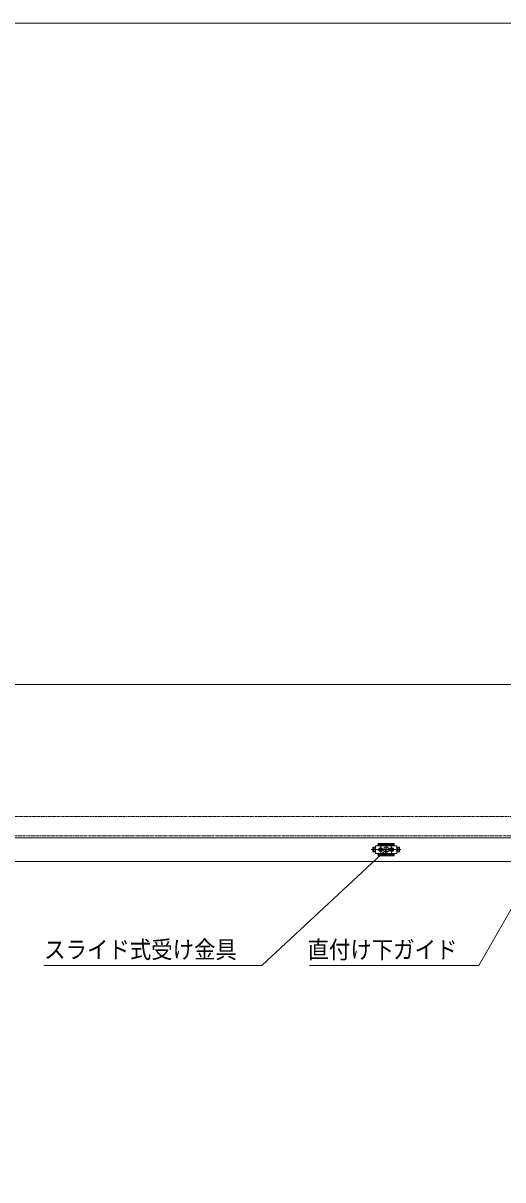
# Model space of a CAD drawing. Units: millimetres, scale not verified. Extents: x -6062 to 6062, y -3045 to 3045.
# Drawn here: x -4260 to -3365, y 612 to 2770 of the extents above; entities that cross this region are included whole.
import ezdxf
from ezdxf.enums import TextEntityAlignment as Align

# ---------------------------------------------------------------- set-up
doc = ezdxf.new("R2010")
doc.units = ezdxf.units.MM
doc.header["$LTSCALE"] = 20
doc.linetypes.add('DOUBLE_CHAIN1', pattern=[8.8, 5, -1, 0.6, -0.6, 0.6, -1])
for name, color, linetype, lineweight in [('0-0_3一般', 7, 'Continuous', 9), ('0-1_2寸法-1', 7, 'Continuous', 9), ('0-3_2寸法-3', 7, 'Continuous', 9), ('0-5_1図面枠', 7, 'Continuous', 9)]:
    doc.layers.add(name, color=color, linetype=linetype, lineweight=lineweight)
doc.styles.add('ＭＳ ゴシック', font='')
doc.styles.get('ＭＳ ゴシック').set_extended_font_data('MS Gothic')

# ---------------------------------------------------------------- blocks, each defined once
blk = doc.blocks.new('グループ-39')
at = {"layer": '0-0_3一般'}
for p, q in [((-36398, 24641.9), (-36300, 24641.9)), ((-36398, 24471.9), (-36398, 24641.9)), ((-36398, 24631.9), (-36398, 24481.9)), ((-36300, 24641.9), (-36388, 24641.9)), ((-36374, 24641.9), (-36374, 24471.9)), ((-36328, 24641.9), (-36328, 24471.9)), ((-36324, 24471.9), (-36324, 24641.9)), ((-36280, 24696.9), (-36300, 24676.9)), ((-36300, 24696.9), (-36300, 24641.9)), ((-36210, 24696.9), (-36300, 24696.9)), ((-36300, 24416.9), (-36300, 24696.9)), ((-36300, 24641.9), (-36300, 24686.9)), ((-36300, 24471.9), (-36300, 24641.9)), ((-36290, 24696.9), (-35510, 24696.9)), ((-36200, 24756.1), (-36200, 24776.7)), ((-36200, 24756.1), (-36200, 24706.9)), ((-35600, 24733.9), (-36200, 24733.9)), ((-35610, 24786.7), (-36190, 24786.7)), ((-35610, 24766.1), (-36190, 24766.1)), ((-36100, 24433.9), (-36100, 24678.3)), ((-36100, 24661.9), (-36100, 24451.9)), ((-36100, 24633.4), (-36100, 24481.5)), ((-35900, 24805.4), (-35900, 24309.2)), ((-35900, 24714.2), (-35900, 24393.1)), ((-35700, 24433.9), (-35700, 24678.3)), ((-35700, 24661.9), (-35700, 24451.9)), ((-35600, 24766.1), (-35600, 24776.7)), ((-35600, 24756.1), (-35600, 24766.1)), ((-35600, 24706.9), (-35600, 24756.1)), ((-35500, 24696.9), (-35590, 24696.9)), ((-35500, 24676.9), (-35520, 24696.9)), ((-35500, 24696.9), (-35500, 24416.9)), ((-35500, 24686.9), (-35500, 24641.9)), ((-35500, 24641.9), (-35402, 24641.9)), ((-35500, 24641.9), (-35500, 24471.9)), ((-35500, 24641.9), (-35412, 24641.9)), ((-35476, 24641.9), (-35476, 24471.9)), ((-35472, 24471.9), (-35472, 24641.9)), ((-35426, 24471.9), (-35426, 24641.9)), ((-35402, 24641.9), (-35402, 24471.9)), ((-35402, 24481.9), (-35402, 24631.9)), ((-35363.1, 24556.9), (-36461.1, 24556.9)), ((-36451.7, 24556.9), (-35353.7, 24556.9)), ((-36300, 24471.9), (-36398, 24471.9)), ((-36388, 24471.9), (-36300, 24471.9)), ((-36300, 24426.9), (-36300, 24471.9)), ((-36300, 24471.9), (-36300, 24416.9)), ((-36300, 24436.9), (-36280, 24416.9)), ((-36300, 24416.9), (-36210, 24416.9)), ((-35510, 24416.9), (-36290, 24416.9)), ((-36223, 24556.9), (-35975, 24556.9)), ((-36205, 24556.9), (-36185, 24556.9)), ((-36200, 24406.9), (-36200, 24357.7)), ((-36200, 24379.9), (-35600, 24379.9)), ((-36200, 24357.7), (-36200, 24347.7)), ((-36200, 24347.7), (-36200, 24337.1)), ((-36190, 24347.7), (-35610, 24347.7)), ((-36190, 24327.1), (-35610, 24327.1)), ((-36185, 24556.9), (-36165, 24556.9)), ((-36165, 24556.9), (-35995, 24556.9)), ((-36144, 24556.9), (-36056, 24556.9)), ((-36140.1, 24565.5), (-36120.5, 24566.6)), ((-36119.8, 24562.9), (-36140.1, 24565.5)), ((-36119.8, 24550.8), (-36140.1, 24548.3)), ((-36140.1, 24548.3), (-36120.5, 24547.2)), ((-36120.5, 24566.6), (-36113.2, 24570)), ((-36116.7, 24562.9), (-36120.5, 24566.6)), ((-36116.7, 24550.9), (-36120.5, 24547.2)), ((-36120.5, 24547.2), (-36113.2, 24543.7)), ((-36116.7, 24562.9), (-36119.8, 24562.9)), ((-36116.7, 24550.9), (-36119.8, 24550.8)), ((-36109.4, 24566.3), (-36116.7, 24562.9)), ((-36109.4, 24547.5), (-36116.7, 24550.9)), ((-36109.7, 24577.4), (-36113.2, 24570)), ((-36113.2, 24570), (-36109.4, 24566.3)), ((-36113.2, 24543.7), (-36109.4, 24547.5)), ((-36109.7, 24536.4), (-36113.2, 24543.7)), ((-36108.6, 24597.1), (-36109.7, 24577.4)), ((-36106, 24573.6), (-36109.7, 24577.4)), ((-36106, 24540.1), (-36109.7, 24536.4)), ((-36108.6, 24516.7), (-36109.7, 24536.4)), ((-36109.4, 24566.3), (-36106, 24573.6)), ((-36109.4, 24547.5), (-36106, 24540.1)), ((-36106.1, 24576.7), (-36108.6, 24597.1)), ((-36106.1, 24537.1), (-36108.6, 24516.7)), ((-36106, 24573.6), (-36106.1, 24576.7)), ((-36106, 24540.1), (-36106.1, 24537.1)), ((-36100, 24512.9), (-36100, 24600.9)), ((-36094, 24573.6), (-36090.3, 24577.4)), ((-36094, 24573.6), (-36093.9, 24576.7)), ((-36090.6, 24566.3), (-36094, 24573.6)), ((-36090.6, 24547.5), (-36094, 24540.1)), ((-36094, 24540.1), (-36093.9, 24537.1)), ((-36094, 24540.1), (-36090.3, 24536.4)), ((-36093.9, 24576.7), (-36091.4, 24597.1)), ((-36093.9, 24537.1), (-36091.4, 24516.7)), ((-36091.4, 24597.1), (-36090.3, 24577.4)), ((-36091.4, 24516.7), (-36090.3, 24536.4)), ((-36086.8, 24570), (-36090.6, 24566.3)), ((-36090.6, 24566.3), (-36083.3, 24562.9)), ((-36090.6, 24547.5), (-36083.3, 24550.9)), ((-36086.8, 24543.7), (-36090.6, 24547.5)), ((-36090.3, 24577.4), (-36086.8, 24570)), ((-36090.3, 24536.4), (-36086.8, 24543.7)), ((-36079.5, 24566.6), (-36086.8, 24570)), ((-36079.5, 24547.2), (-36086.8, 24543.7)), ((-36083.3, 24562.9), (-36079.5, 24566.6)), ((-36083.3, 24562.9), (-36080.2, 24562.9)), ((-36083.3, 24550.9), (-36080.2, 24550.8)), ((-36083.3, 24550.9), (-36079.5, 24547.2)), ((-36080.2, 24562.9), (-36059.9, 24565.5)), ((-36080.2, 24550.8), (-36059.9, 24548.3)), ((-36059.9, 24565.5), (-36079.5, 24566.6)), ((-36059.9, 24548.3), (-36079.5, 24547.2)), ((-35823, 24556.9), (-35575, 24556.9)), ((-35805, 24556.9), (-35785, 24556.9)), ((-35785, 24556.9), (-35765, 24556.9)), ((-35765, 24556.9), (-35595, 24556.9)), ((-35744, 24556.9), (-35656, 24556.9)), ((-35716.7, 24562.9), (-35719.8, 24562.9)), ((-35716.7, 24550.9), (-35719.8, 24550.8)), ((-35700, 24512.9), (-35700, 24600.9)), ((-35683.3, 24562.9), (-35680.2, 24562.9)), ((-35683.3, 24550.9), (-35680.2, 24550.8)), ((-35600, 24357.7), (-35600, 24406.9)), ((-35600, 24357.7), (-35600, 24347.7)), ((-35600, 24337.1), (-35600, 24347.7)), ((-35590, 24416.9), (-35500, 24416.9)), ((-35520, 24416.9), (-35500, 24436.9)), ((-35402, 24471.9), (-35500, 24471.9)), ((-35500, 24471.9), (-35500, 24426.9)), ((-35412, 24471.9), (-35500, 24471.9)), ((-53990, 24116.9), (-6330, 24116.9))]:
    blk.add_line(p, q, dxfattribs=at)
at = {"layer": '0-0_3一般', "linetype": 'DOUBLE_CHAIN1'}
blk.add_lwpolyline([(-54000, 25796.9), (-30000, 25796.9), (-30000, 25076.9), (-54000, 25076.9)], dxfattribs=at)
at = {"layer": '0-0_3一般'}
for points in [[(-53990, 24116.9), (-53990, 24996.9), (-6330, 24996.9), (-6330, 24116.9)], [(-35719.8, 24562.9), (-35740.1, 24565.5), (-35720.5, 24566.6)], [(-35719.8, 24550.8), (-35740.1, 24548.3), (-35720.5, 24547.2)], [(-35709.4, 24566.3), (-35716.7, 24562.9), (-35720.5, 24566.6), (-35713.2, 24570)], [(-35709.4, 24547.5), (-35706, 24540.1), (-35709.7, 24536.4), (-35713.2, 24543.7)], [(-35706, 24573.6), (-35706.1, 24576.7), (-35708.6, 24597.1), (-35709.7, 24577.4)], [(-35706, 24540.1), (-35706.1, 24537.1), (-35708.6, 24516.7), (-35709.7, 24536.4)], [(-35694, 24573.6), (-35693.9, 24576.7), (-35691.4, 24597.1), (-35690.3, 24577.4)], [(-35690.6, 24566.3), (-35694, 24573.6), (-35690.3, 24577.4), (-35686.8, 24570)], [(-35694, 24540.1), (-35693.9, 24537.1), (-35691.4, 24516.7), (-35690.3, 24536.4)], [(-35690.6, 24547.5), (-35683.3, 24550.9), (-35679.5, 24547.2), (-35686.8, 24543.7)], [(-35680.2, 24562.9), (-35659.9, 24565.5), (-35679.5, 24566.6)], [(-35680.2, 24550.8), (-35659.9, 24548.3), (-35679.5, 24547.2)]]:
    blk.add_lwpolyline(points, dxfattribs=at)
for points in [[(-35709.4, 24547.5), (-35716.7, 24550.9), (-35720.5, 24547.2), (-35713.2, 24543.7)], [(-35709.4, 24566.3), (-35706, 24573.6), (-35709.7, 24577.4), (-35713.2, 24570)], [(-35690.6, 24547.5), (-35694, 24540.1), (-35690.3, 24536.4), (-35686.8, 24543.7)], [(-35690.6, 24566.3), (-35683.3, 24562.9), (-35679.5, 24566.6), (-35686.8, 24570)]]:
    blk.add_lwpolyline(points, close=True, dxfattribs=at)
for centre, radius in [((-36100, 24556.9), 75), ((-36100, 24556.9), 65), ((-35700, 24556.9), 75), ((-35700, 24556.9), 65), ((-36100, 24556.9), 42), ((-36100, 24556.9), 40), ((-36100, 24556.9), 40), ((-36100, 24556.9), 32.4), ((-36100, 24556.9), 30), ((-35700, 24556.9), 42), ((-35700, 24556.9), 40), ((-35700, 24556.9), 40), ((-35700, 24556.9), 32.4), ((-35700, 24556.9), 30)]:
    blk.add_circle(centre, radius, dxfattribs=at)
for centre, radius, start, end in [((-36388, 24631.9), 10, 90, 180), ((-36290, 24686.9), 10, 90, 180), ((-36210, 24706.9), 10, 270, 0), ((-36190, 24776.7), 10, 90, 180), ((-36190, 24756.1), 10, 90, 180), ((-35610, 24776.7), 10, 0, 90), ((-35610, 24756.1), 10, 0, 90), ((-35590, 24706.9), 10, 180, 270), ((-35510, 24686.9), 10, 0, 90), ((-35412, 24631.9), 10, 0, 90), ((-36388, 24481.9), 10, 180, 270), ((-36290, 24426.9), 10, 180, 270), ((-36210, 24406.9), 10, 0, 90), ((-36190, 24357.7), 10, 180, 270), ((-36190, 24337.1), 10, 180, 270), ((-36095, 24556.9), 46, 169.19486, 180), ((-36095, 24556.9), 46, 180, 190.80514), ((-36100, 24556.9), 20.7, 162.98773, 197.01227), ((-36100, 24551.9), 46, 79.19486, 100.80514), ((-36100, 24561.8), 46, 259.19486, 280.80514), ((-36100, 24556.9), 20.7, 72.98773, 107.01227), ((-36100, 24556.9), 20.7, 252.98773, 287.01227), ((-36100, 24556.9), 20.7, 342.98773, 17.01227), ((-36105, 24556.9), 46, 0, 10.80514), ((-36105, 24556.9), 46, 349.19486, 0), ((-35695, 24556.9), 46, 169.19486, 180), ((-35695, 24556.9), 46, 180, 190.80514), ((-35700, 24556.9), 20.7, 162.98773, 197.01227), ((-35700, 24551.9), 46, 79.19486, 100.80514), ((-35700, 24561.8), 46, 259.19486, 280.80514), ((-35700, 24556.9), 20.7, 72.98773, 107.01227), ((-35700, 24556.9), 20.7, 252.98773, 287.01227), ((-35700, 24556.9), 20.7, 342.98773, 17.01227), ((-35705, 24556.9), 46, 0, 10.80514), ((-35705, 24556.9), 46, 349.19486, 0), ((-35610, 24357.7), 10, 270, 0), ((-35610, 24337.1), 10, 270, 0), ((-35590, 24406.9), 10, 90, 180), ((-35510, 24426.9), 10, 270, 0), ((-35412, 24481.9), 10, 270, 0)]:
    blk.add_arc(centre, radius, start, end, dxfattribs=at)
blk = doc.blocks.new('グループ-40')
at = {"layer": '0-0_3一般'}
blk.add_blockref('グループ-39', (0, 0), dxfattribs=at)
blk = doc.blocks.new('グループ-47')
at = {"layer": '0-5_1図面枠'}
blk.add_lwpolyline([(-80000, 55400), (80000, 55400), (80000, -55400), (-80000, -55400)], close=True, dxfattribs=at)
blk = doc.blocks.new('図面枠')
at = {"layer": '0-5_1図面枠'}
blk.add_blockref('グループ-47', (0, 0), dxfattribs=at)

msp = doc.modelspace()

# ---------------------------------------------------------------- linework, layer by layer
at = {"layer": '0-1_2寸法-1'}
msp.add_line((-4474.79, 1536), (-2116.21, 1536), dxfattribs=at)
at = {"layer": '0-3_2寸法-3'}
for p, q in [((-3582.32, 1232.68), (-3582.68, 1232.68)), ((-3582.32, 1232.68), (-3582.68, 1232.68)), ((-3577.61, 1228.68), (-3587.39, 1228.68)), ((-3578.5, 1224.68), (-3586.5, 1224.68))]:
    msp.add_line(p, q, dxfattribs=at)
for points in [[(-3582.5, 1227.68), (-3814.41, 1011.84), (-4221.29, 1011.84)], [(-3295.45, 1209.84), (-3409.77, 1011.84), (-3725.78, 1011.84)]]:
    msp.add_lwpolyline(points, dxfattribs=at)
msp.add_circle((-3582.5, 1227.68), 5.01, dxfattribs=at)
msp.add_circle((-3582.5, 1227.68), 5.01, dxfattribs=at)

# ---------------------------------------------------------------- block references
at = {"layer": '0-0_3一般', "xscale": 0.05, "yscale": 0.05}
msp.add_blockref('グループ-40', (-1787.5, 0), dxfattribs=at)
at = {"layer": '0-5_1図面枠', "xscale": 0.05, "yscale": 0.05}
msp.add_blockref('図面枠', (-1787.5, 0), dxfattribs=at)

# ---------------------------------------------------------------- texts
at = {"layer": '0-3_2寸法-3', "style": 'ＭＳ ゴシック', "width": 0.9}
for s, p in [('スライド式受け金具', (-4220.71, 1015.19)), ('直付け下ガイド', (-3729.23, 1015.02))]:
    msp.add_text(s, height=32.55, dxfattribs=at).set_placement(p, align=Align.BOTTOM_LEFT)

doc.saveas('drawing.dxf')
